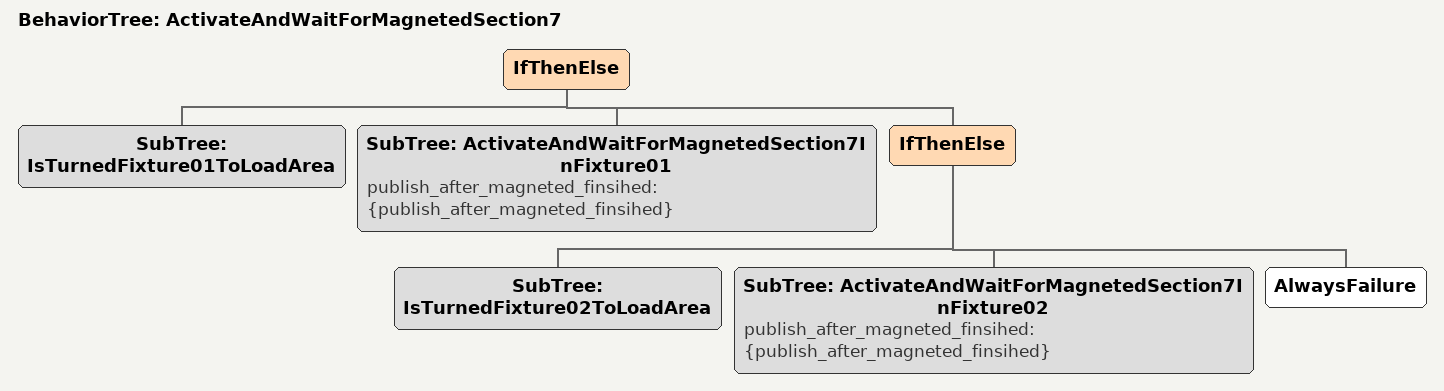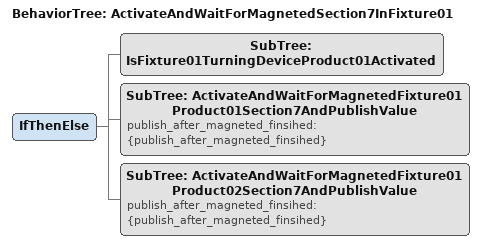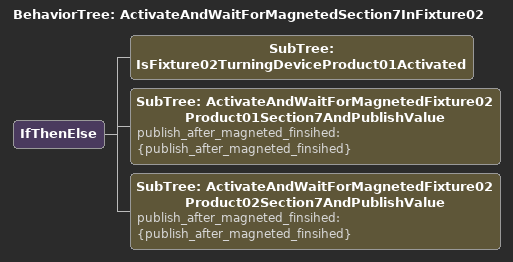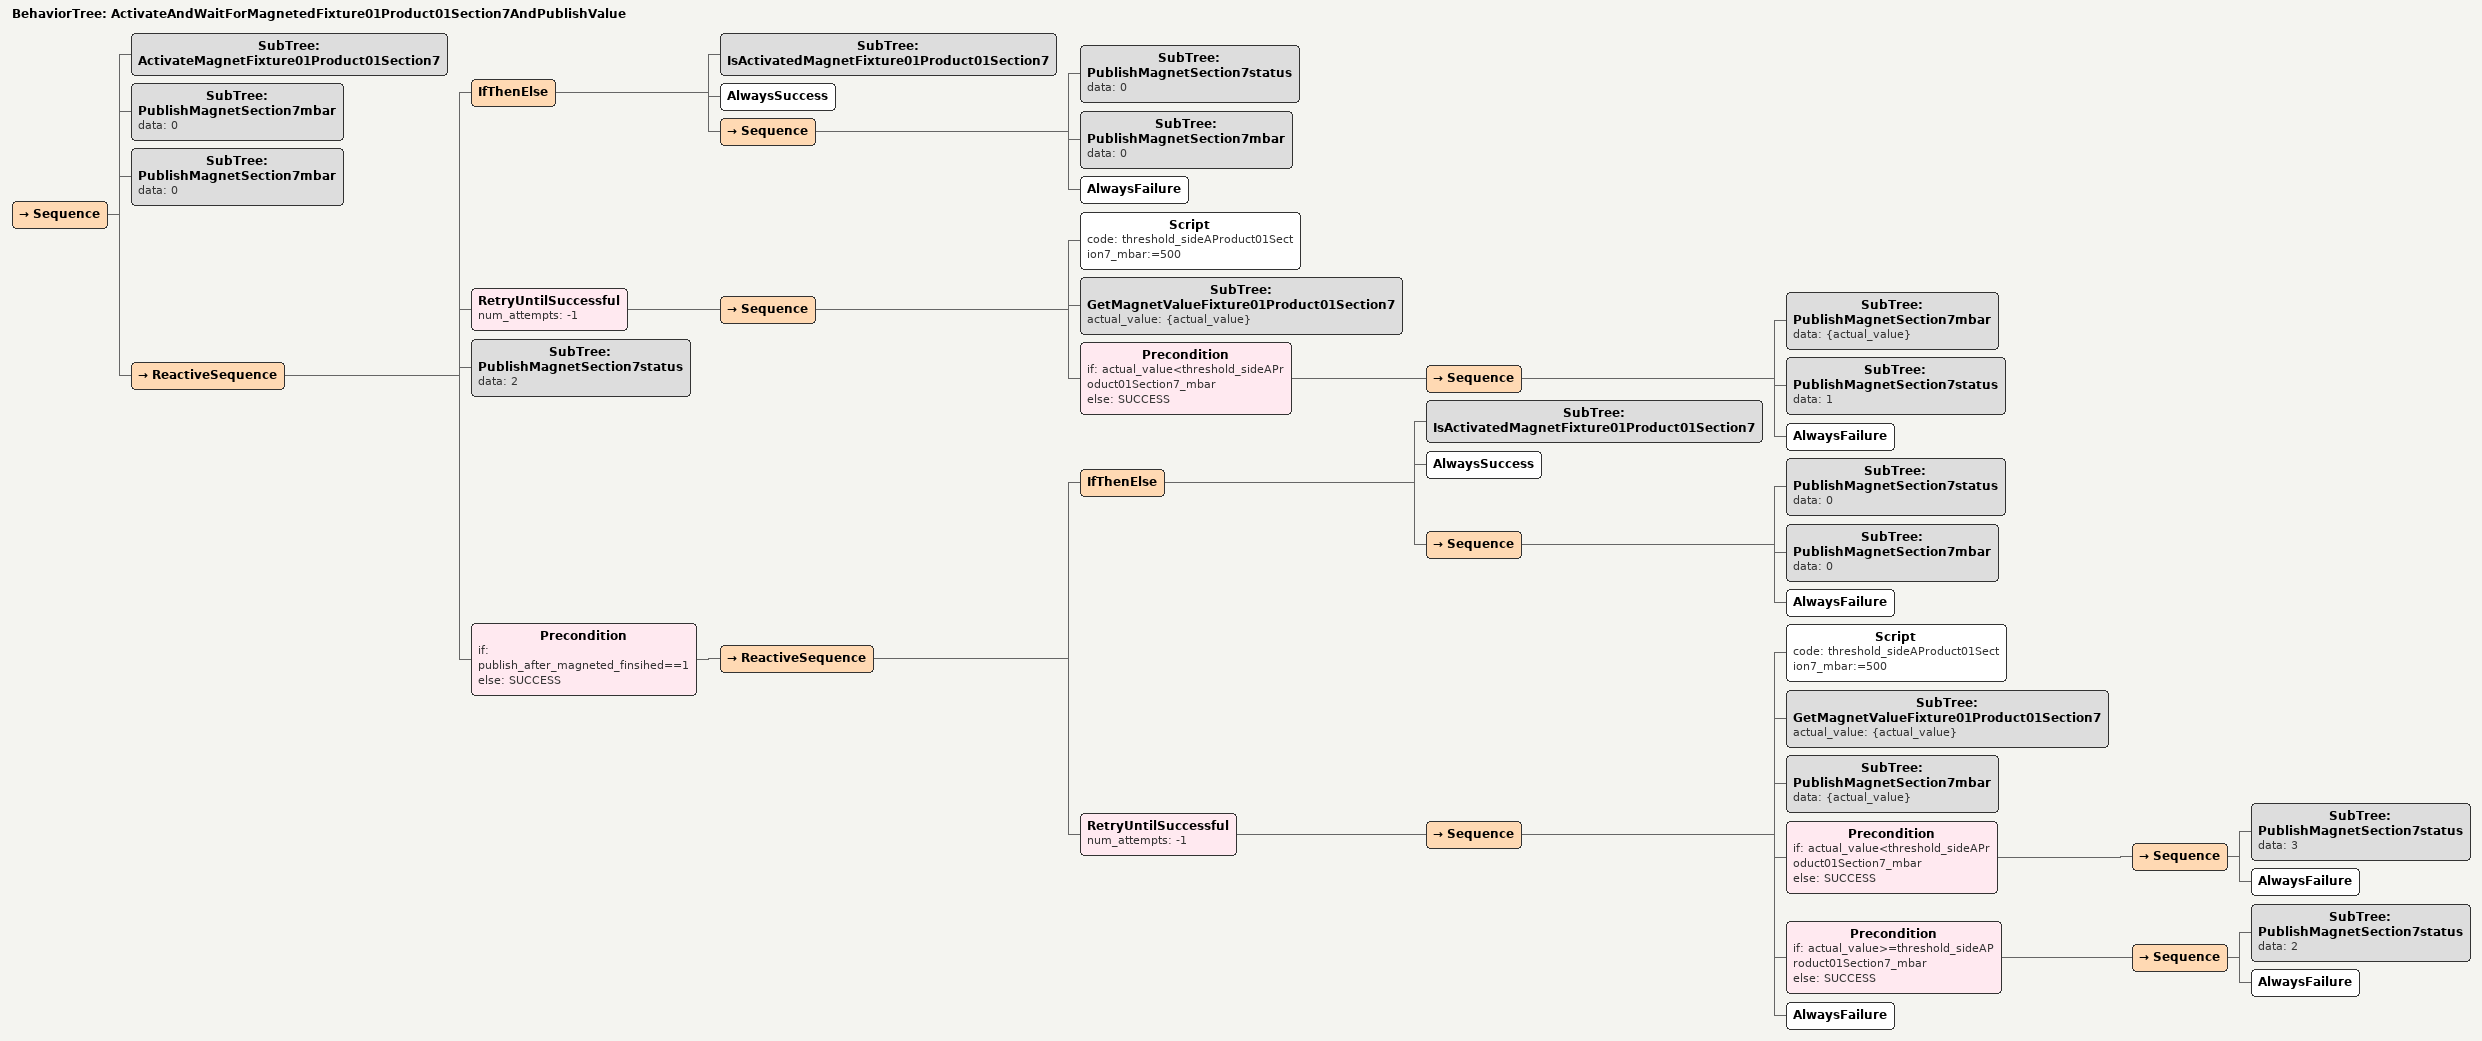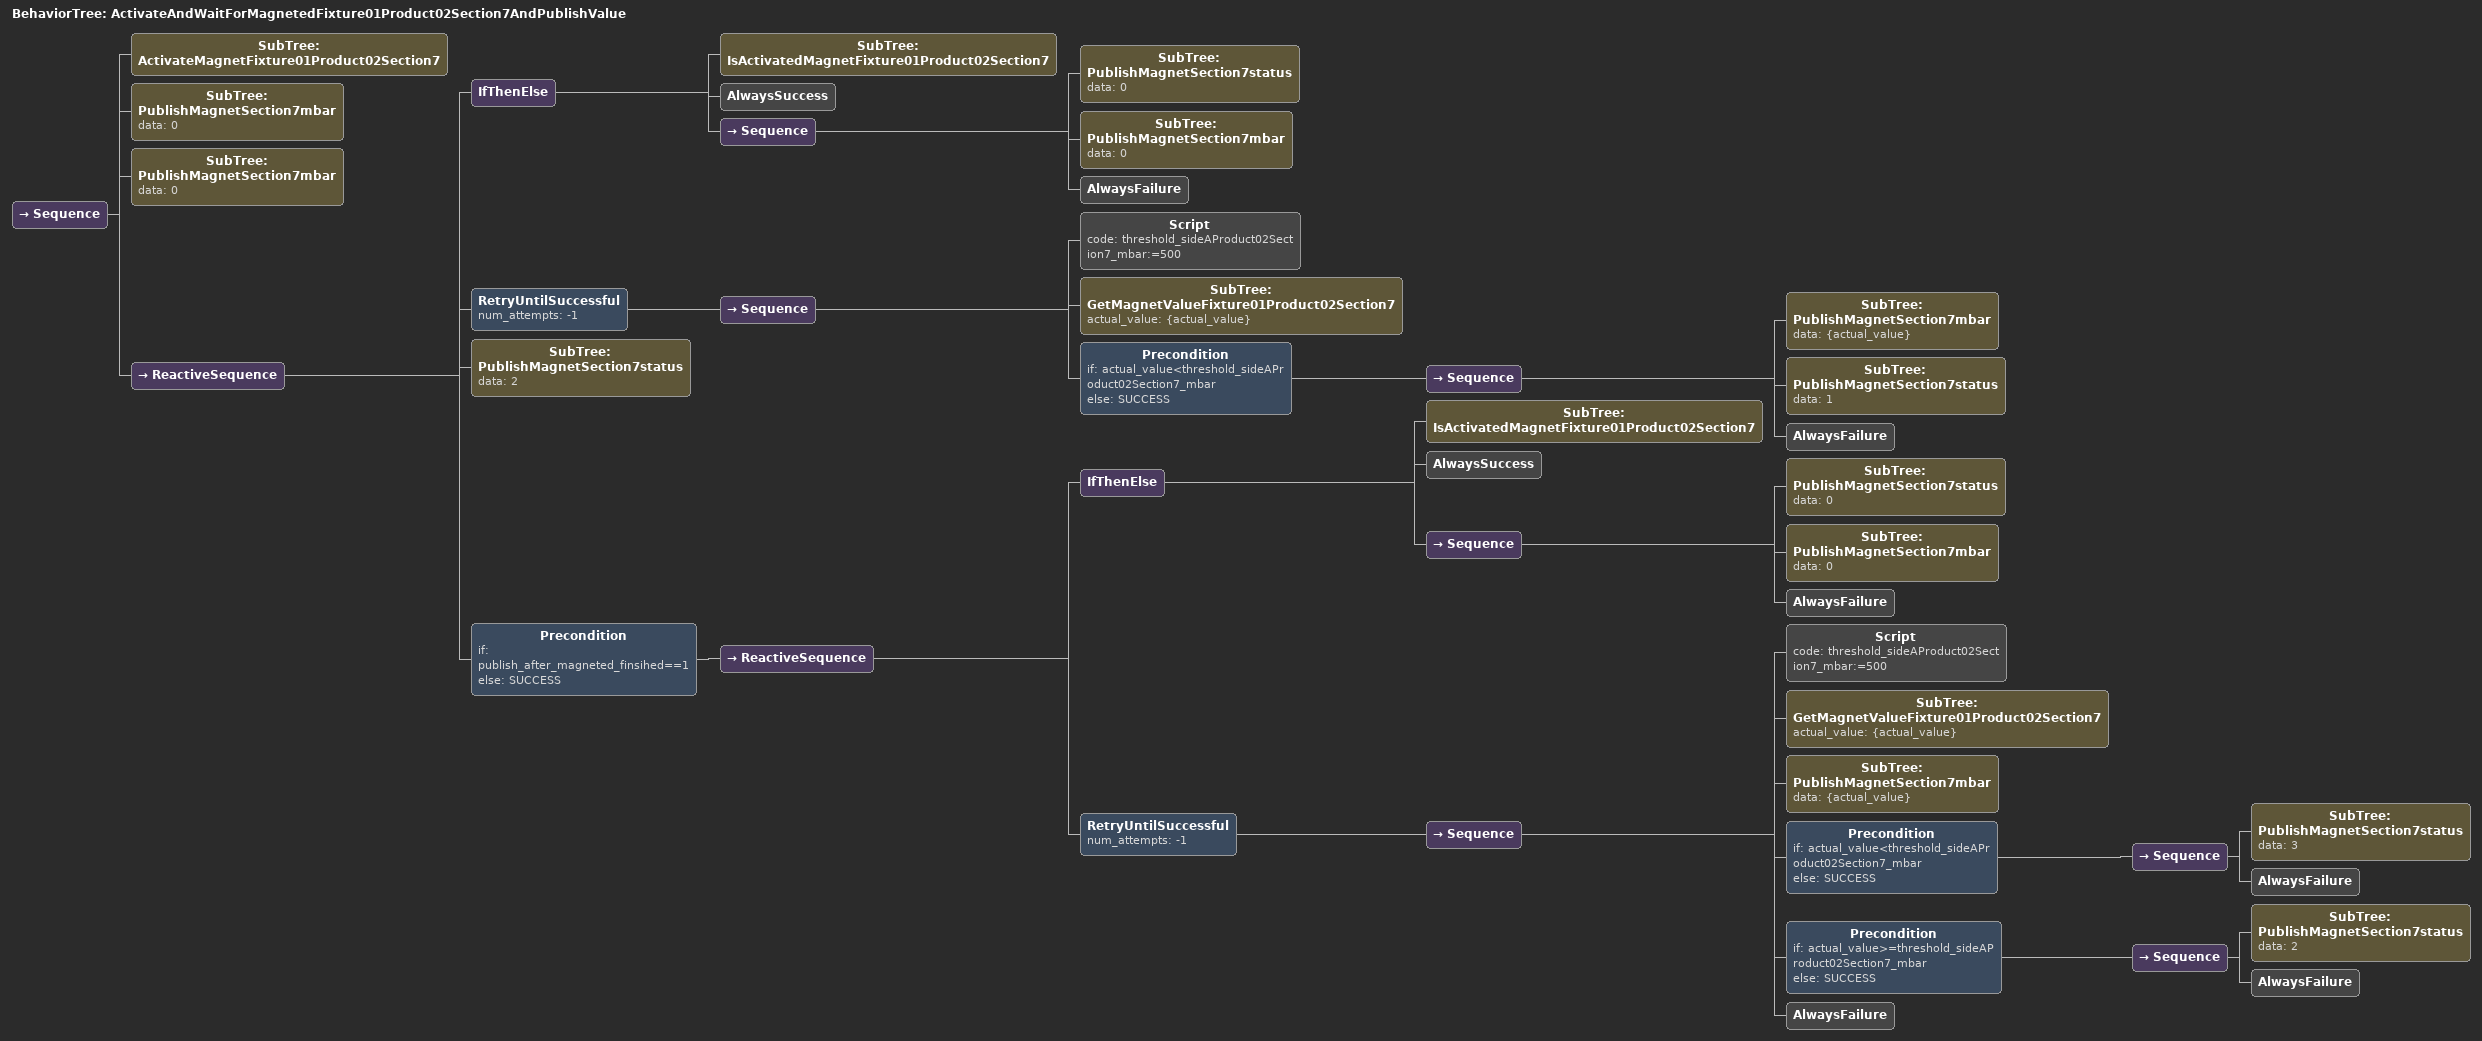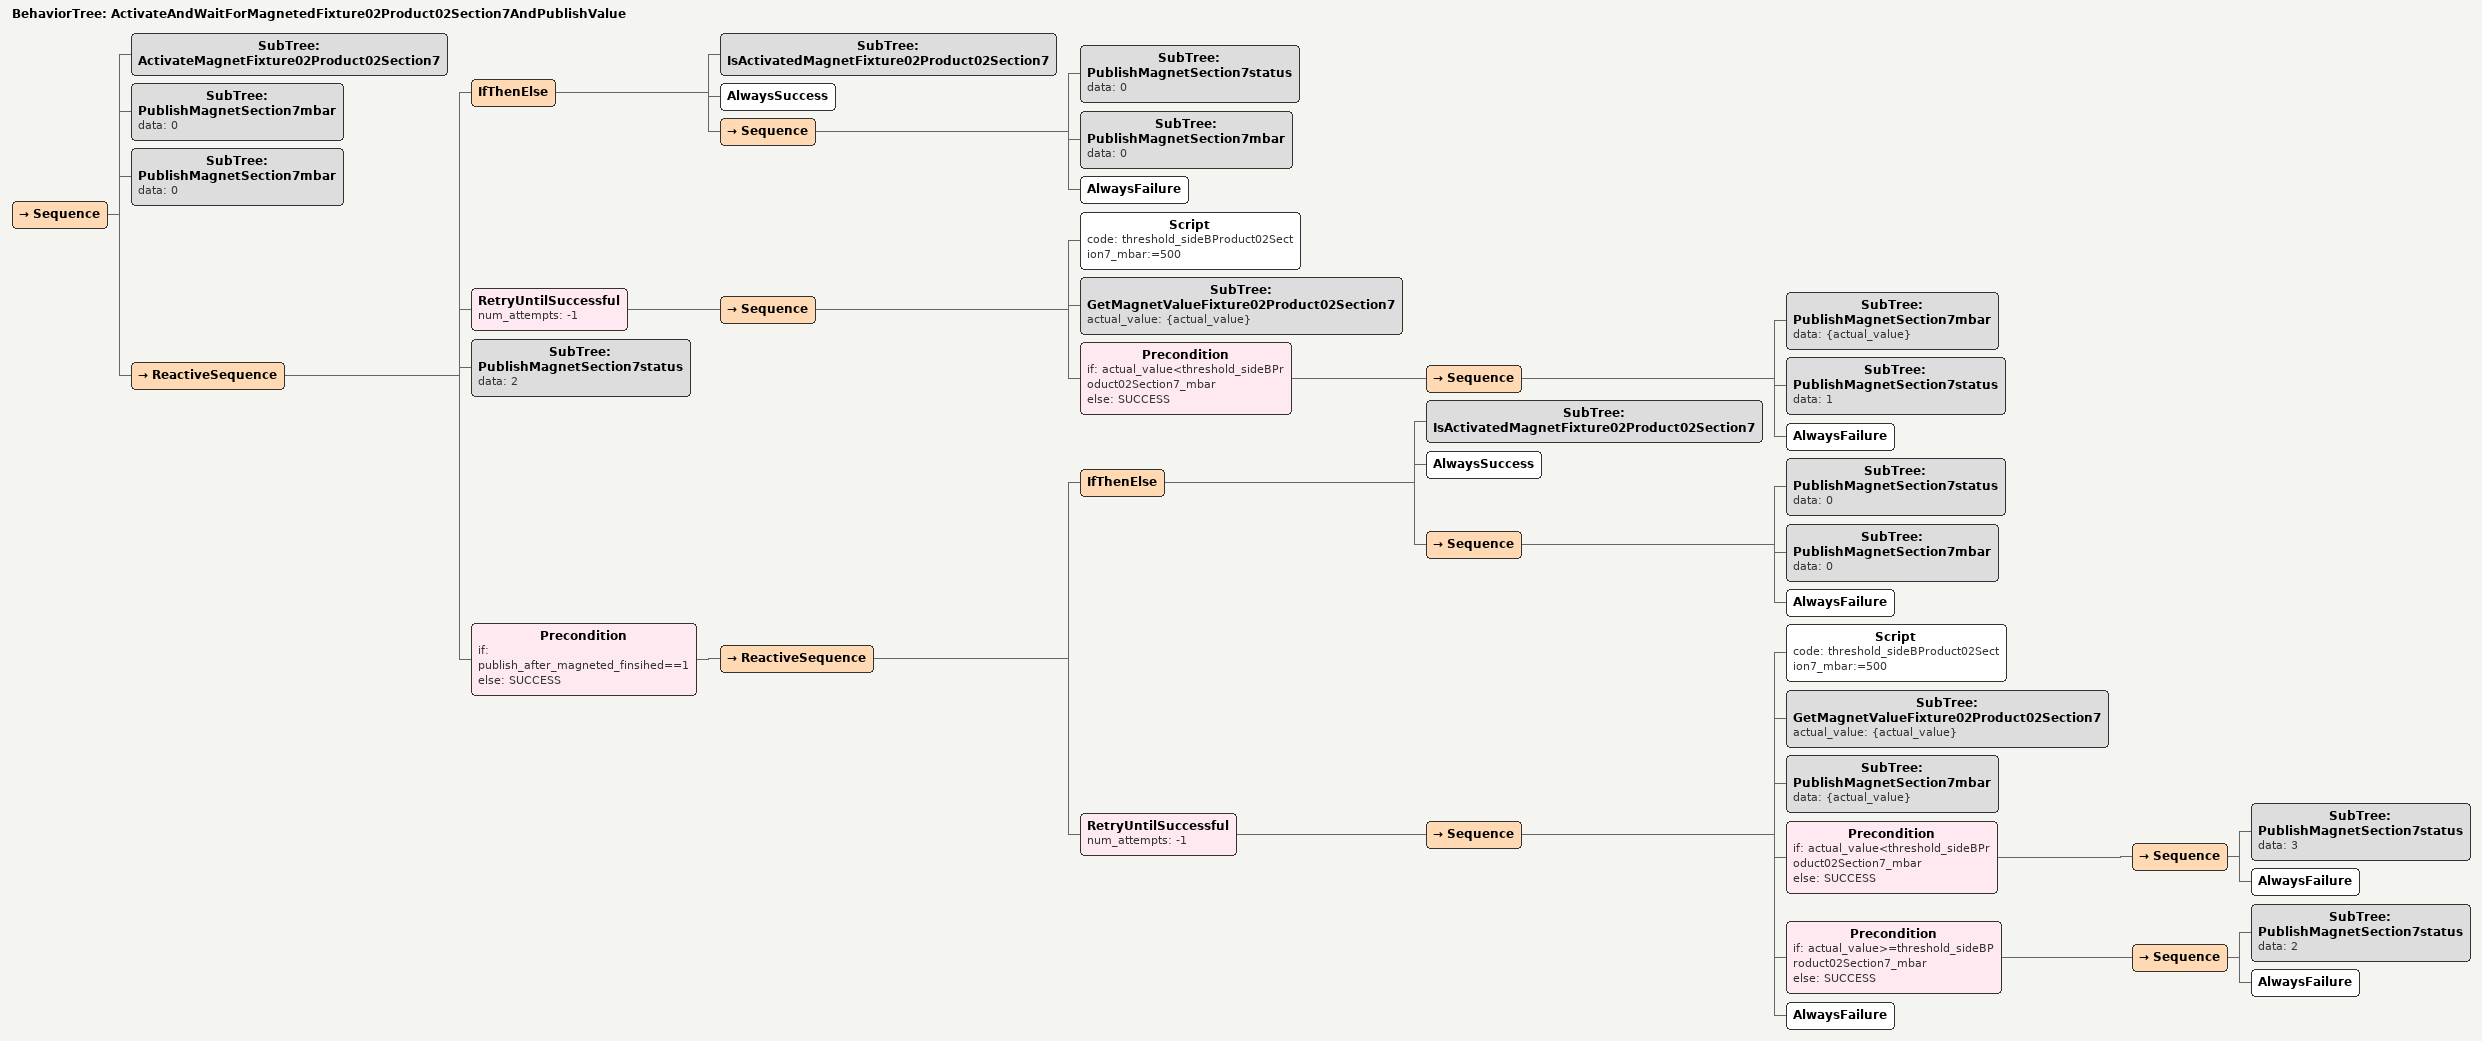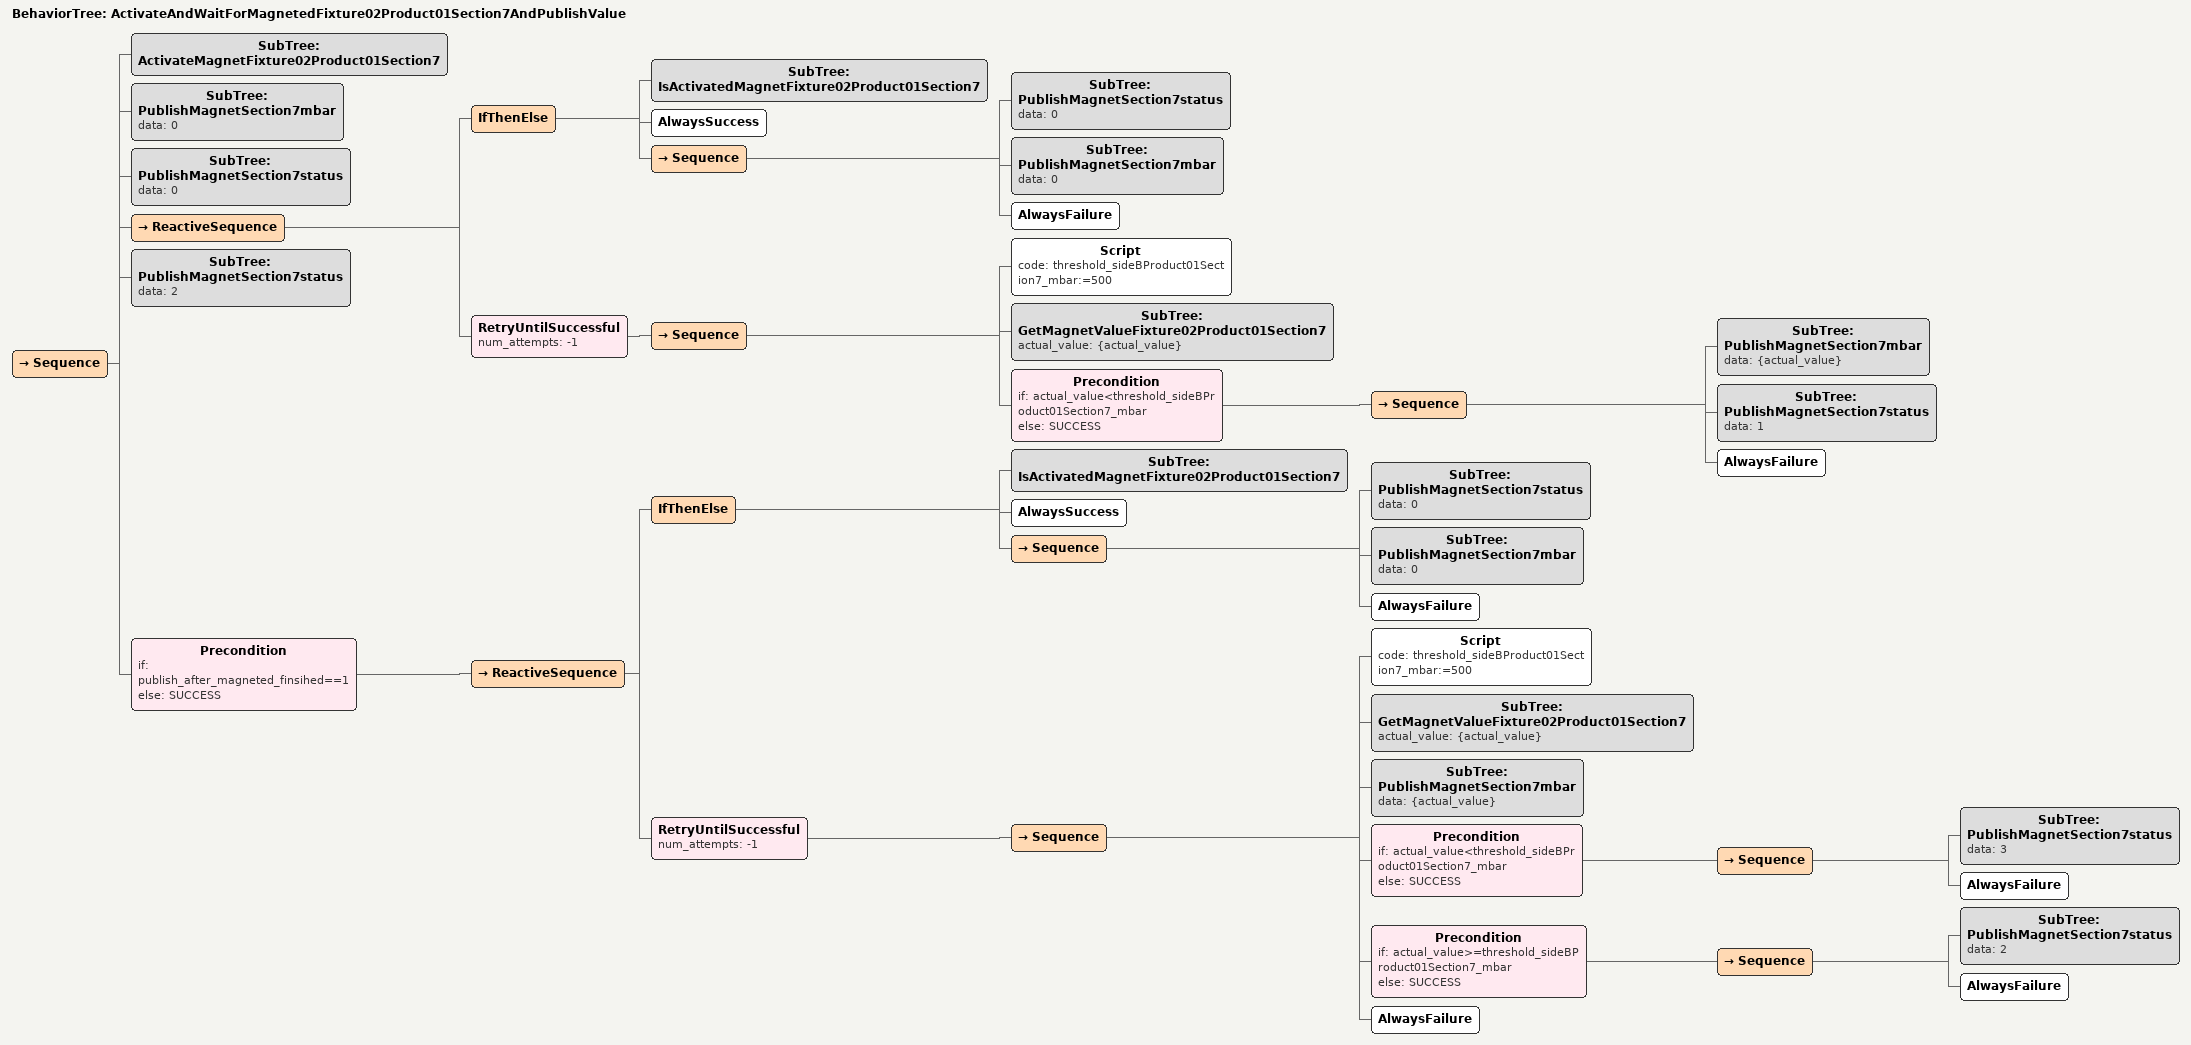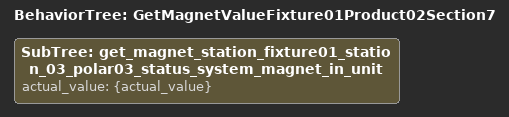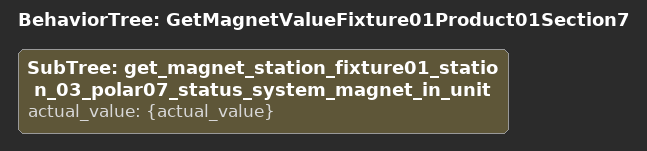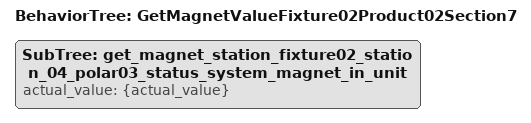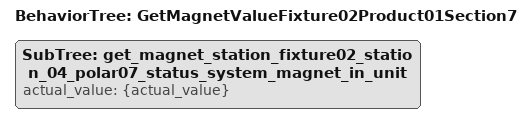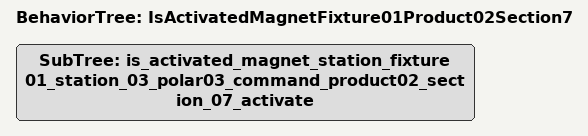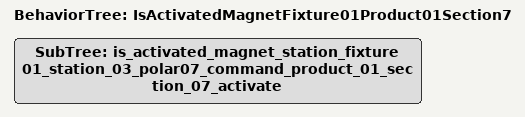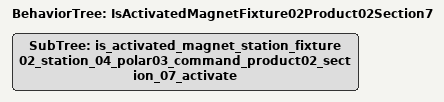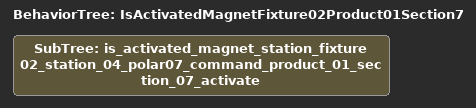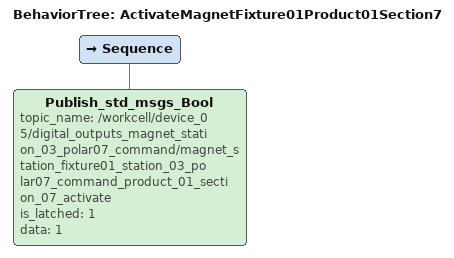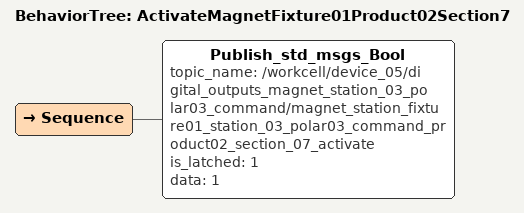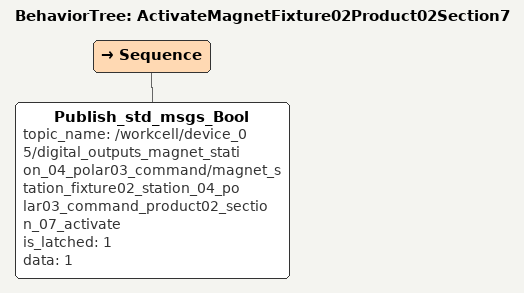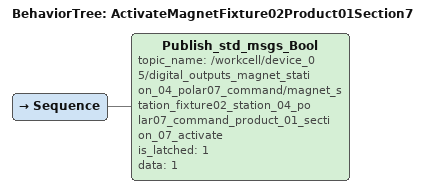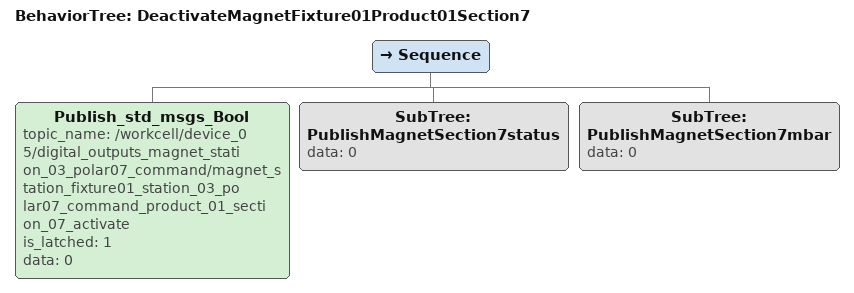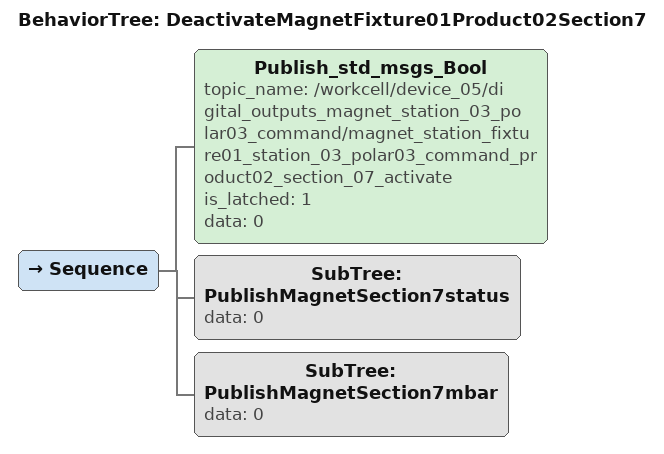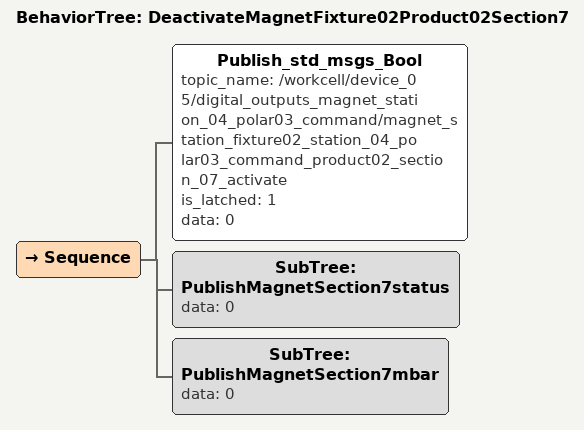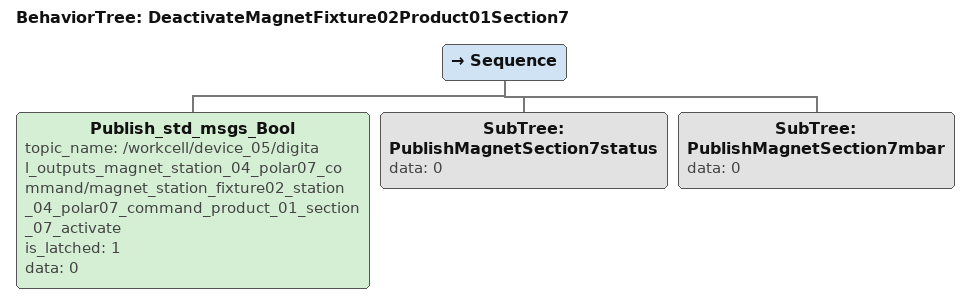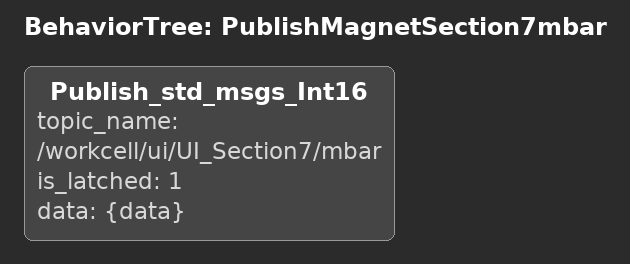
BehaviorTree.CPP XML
<BehaviorTree ID="ActivateAndWaitForMagnetedSection7">
   <IfThenElse>
    <SubTree ID="IsTurnedFixture01ToLoadArea"/>
    <SubTree ID="ActivateAndWaitForMagnetedSection7InFixture01" publish_after_magneted_finsihed="{publish_after_magneted_finsihed}"/>
    <IfThenElse>
      <SubTree ID="IsTurnedFixture02ToLoadArea"/>
      <SubTree ID="ActivateAndWaitForMagnetedSection7InFixture02" publish_after_magneted_finsihed="{publish_after_magneted_finsihed}"/>
      <AlwaysFailure/>
    </IfThenElse>
  </IfThenElse>
</BehaviorTree>

<BehaviorTree ID="ActivateAndWaitForMagnetedSection7InFixture01">
    <IfThenElse>
        <SubTree ID="IsFixture01TurningDeviceProduct01Activated"/>
        <SubTree ID="ActivateAndWaitForMagnetedFixture01Product01Section7AndPublishValue" publish_after_magneted_finsihed="{publish_after_magneted_finsihed}"/>
        <SubTree ID="ActivateAndWaitForMagnetedFixture01Product02Section7AndPublishValue" publish_after_magneted_finsihed="{publish_after_magneted_finsihed}"/>
    </IfThenElse>
</BehaviorTree>

<BehaviorTree ID="ActivateAndWaitForMagnetedSection7InFixture02">
    <IfThenElse>
        <SubTree ID="IsFixture02TurningDeviceProduct01Activated"/>
        <SubTree ID="ActivateAndWaitForMagnetedFixture02Product01Section7AndPublishValue" publish_after_magneted_finsihed="{publish_after_magneted_finsihed}"/>
        <SubTree ID="ActivateAndWaitForMagnetedFixture02Product02Section7AndPublishValue" publish_after_magneted_finsihed="{publish_after_magneted_finsihed}"/>
    </IfThenElse>
</BehaviorTree>

<BehaviorTree ID="ActivateAndWaitForMagnetedFixture01Product01Section7AndPublishValue">
    <Sequence>
        <SubTree ID="ActivateMagnetFixture01Product01Section7"/>
        <SubTree ID="PublishMagnetSection7mbar" data="0"/> <!-- add it when deactivating-->
        <SubTree ID="PublishMagnetSection7mbar" data="0"/>
        <ReactiveSequence>
            <IfThenElse>
                <SubTree ID="IsActivatedMagnetFixture01Product01Section7"/>
                <AlwaysSuccess/>
                <Sequence>
                    <SubTree ID="PublishMagnetSection7status" data="0"/>
                    <SubTree ID="PublishMagnetSection7mbar" data="0"/>
                    <AlwaysFailure/>
                </Sequence>
            </IfThenElse>

            <RetryUntilSuccessful num_attempts="-1">
                <Sequence>
                    <Script code="threshold_sideAProduct01Section7_mbar:=500"/>
                    <SubTree ID="GetMagnetValueFixture01Product01Section7" actual_value="{actual_value}"/>
                    <Precondition if="actual_value&lt;threshold_sideAProduct01Section7_mbar" else="SUCCESS">
                        <Sequence>
                            <SubTree ID="PublishMagnetSection7mbar" data="{actual_value}"/>
                            <SubTree ID="PublishMagnetSection7status" data="1"/>
                            <AlwaysFailure/>
                        </Sequence>
                    </Precondition>
                </Sequence>
            </RetryUntilSuccessful>
            <SubTree ID="PublishMagnetSection7status" data="2"/>
            <Precondition if="publish_after_magneted_finsihed==1" else="SUCCESS">
               <ReactiveSequence>
                    <IfThenElse>
                        <SubTree ID="IsActivatedMagnetFixture01Product01Section7"/>
                        <AlwaysSuccess/>
                        <Sequence>
                            <SubTree ID="PublishMagnetSection7status" data="0"/>
                            <SubTree ID="PublishMagnetSection7mbar" data="0"/>
                            <AlwaysFailure/>
                        </Sequence>
                    </IfThenElse>
                    <RetryUntilSuccessful num_attempts="-1">
                        <Sequence>
                            <Script code="threshold_sideAProduct01Section7_mbar:=500"/>
                            <SubTree ID="GetMagnetValueFixture01Product01Section7" actual_value="{actual_value}"/>
                            <SubTree ID="PublishMagnetSection7mbar" data="{actual_value}"/>
                            <Precondition if="actual_value&lt;threshold_sideAProduct01Section7_mbar" else="SUCCESS">
                                <Sequence>
                                    <SubTree ID="PublishMagnetSection7status" data="3"/>
                                    <AlwaysFailure/>
                                </Sequence>
                            </Precondition>
                            <Precondition if="actual_value>=threshold_sideAProduct01Section7_mbar" else="SUCCESS">
                                <Sequence>
                                    <SubTree ID="PublishMagnetSection7status" data="2"/>
                                    <AlwaysFailure/>
                                </Sequence>
                            </Precondition>
                            <AlwaysFailure/>
                        </Sequence>
                    </RetryUntilSuccessful>
                </ReactiveSequence>
            </Precondition>
        </ReactiveSequence>
    </Sequence>
</BehaviorTree>

<BehaviorTree ID="ActivateAndWaitForMagnetedFixture01Product02Section7AndPublishValue">
   <Sequence>
        <SubTree ID="ActivateMagnetFixture01Product02Section7"/>
        <SubTree ID="PublishMagnetSection7mbar" data="0"/> <!-- add it when deactivating-->
        <SubTree ID="PublishMagnetSection7mbar" data="0"/>
        <ReactiveSequence>
            <IfThenElse>
                <SubTree ID="IsActivatedMagnetFixture01Product02Section7"/>
                <AlwaysSuccess/>
                <Sequence>
                    <SubTree ID="PublishMagnetSection7status" data="0"/>
                    <SubTree ID="PublishMagnetSection7mbar" data="0"/>
                    <AlwaysFailure/>
                </Sequence>
            </IfThenElse>

            <RetryUntilSuccessful num_attempts="-1">
                <Sequence>
                    <Script code="threshold_sideAProduct02Section7_mbar:=500"/>
                    <SubTree ID="GetMagnetValueFixture01Product02Section7" actual_value="{actual_value}"/>
                    <Precondition if="actual_value&lt;threshold_sideAProduct02Section7_mbar" else="SUCCESS">
                        <Sequence>
                            <SubTree ID="PublishMagnetSection7mbar" data="{actual_value}"/>
                            <SubTree ID="PublishMagnetSection7status" data="1"/>
                            <AlwaysFailure/>
                        </Sequence>
                    </Precondition>
                </Sequence>
            </RetryUntilSuccessful>
            <SubTree ID="PublishMagnetSection7status" data="2"/>
            <Precondition if="publish_after_magneted_finsihed==1" else="SUCCESS">
                 <ReactiveSequence>
                    <IfThenElse>
                        <SubTree ID="IsActivatedMagnetFixture01Product02Section7"/>
                        <AlwaysSuccess/>
                        <Sequence>
                            <SubTree ID="PublishMagnetSection7status" data="0"/>
                            <SubTree ID="PublishMagnetSection7mbar" data="0"/>
                            <AlwaysFailure/>
                        </Sequence>
                    </IfThenElse>
                    <RetryUntilSuccessful num_attempts="-1">
                        <Sequence>
                            <Script code="threshold_sideAProduct02Section7_mbar:=500"/>
                            <SubTree ID="GetMagnetValueFixture01Product02Section7" actual_value="{actual_value}"/>
                            <SubTree ID="PublishMagnetSection7mbar" data="{actual_value}"/>
                            <Precondition if="actual_value&lt;threshold_sideAProduct02Section7_mbar" else="SUCCESS">
                                <Sequence>
                                    <SubTree ID="PublishMagnetSection7status" data="3"/>
                                    <AlwaysFailure/>
                                </Sequence>
                            </Precondition>
                            <Precondition if="actual_value>=threshold_sideAProduct02Section7_mbar" else="SUCCESS">
                                <Sequence>
                                    <SubTree ID="PublishMagnetSection7status" data="2"/>
                                    <AlwaysFailure/>
                                </Sequence>
                            </Precondition>
                            <AlwaysFailure/>
                        </Sequence>
                    </RetryUntilSuccessful>
                </ReactiveSequence>
            </Precondition>
        </ReactiveSequence>
    </Sequence>
</BehaviorTree>

<BehaviorTree ID="ActivateAndWaitForMagnetedFixture02Product02Section7AndPublishValue">
    <Sequence>
        <SubTree ID="ActivateMagnetFixture02Product02Section7"/>
        <SubTree ID="PublishMagnetSection7mbar" data="0"/> <!-- add it when deactivating-->
        <SubTree ID="PublishMagnetSection7mbar" data="0"/>
        <ReactiveSequence>
            <IfThenElse>
                <SubTree ID="IsActivatedMagnetFixture02Product02Section7"/>
                <AlwaysSuccess/>
                <Sequence>
                    <SubTree ID="PublishMagnetSection7status" data="0"/>
                    <SubTree ID="PublishMagnetSection7mbar" data="0"/>
                    <AlwaysFailure/>
                </Sequence>
            </IfThenElse>

            <RetryUntilSuccessful num_attempts="-1">
                <Sequence>
                    <Script code="threshold_sideBProduct02Section7_mbar:=500"/>
                    <SubTree ID="GetMagnetValueFixture02Product02Section7" actual_value="{actual_value}"/>
                    <Precondition if="actual_value&lt;threshold_sideBProduct02Section7_mbar" else="SUCCESS">
                        <Sequence>
                            <SubTree ID="PublishMagnetSection7mbar" data="{actual_value}"/>
                            <SubTree ID="PublishMagnetSection7status" data="1"/>
                            <AlwaysFailure/>
                        </Sequence>
                    </Precondition>
                </Sequence>
            </RetryUntilSuccessful>
            <SubTree ID="PublishMagnetSection7status" data="2"/>
            <Precondition if="publish_after_magneted_finsihed==1" else="SUCCESS">
                <ReactiveSequence>
                    <IfThenElse>
                        <SubTree ID="IsActivatedMagnetFixture02Product02Section7"/>
                        <AlwaysSuccess/>
                        <Sequence>
                            <SubTree ID="PublishMagnetSection7status" data="0"/>
                            <SubTree ID="PublishMagnetSection7mbar" data="0"/>
                            <AlwaysFailure/>
                        </Sequence>
                    </IfThenElse>
                    <RetryUntilSuccessful num_attempts="-1">
                        <Sequence>
                            <Script code="threshold_sideBProduct02Section7_mbar:=500"/>
                            <SubTree ID="GetMagnetValueFixture02Product02Section7" actual_value="{actual_value}"/>
                            <SubTree ID="PublishMagnetSection7mbar" data="{actual_value}"/>
                            <Precondition if="actual_value&lt;threshold_sideBProduct02Section7_mbar" else="SUCCESS">
                                <Sequence>
                                    <SubTree ID="PublishMagnetSection7status" data="3"/>
                                    <AlwaysFailure/>
                                </Sequence>
                            </Precondition>
                            <Precondition if="actual_value>=threshold_sideBProduct02Section7_mbar" else="SUCCESS">
                                <Sequence>
                                    <SubTree ID="PublishMagnetSection7status" data="2"/>
                                    <AlwaysFailure/>
                                </Sequence>
                            </Precondition>
                            <AlwaysFailure/>
                        </Sequence>
                    </RetryUntilSuccessful>
                </ReactiveSequence>
            </Precondition>
        </ReactiveSequence>
    </Sequence>
</BehaviorTree>

<BehaviorTree ID="ActivateAndWaitForMagnetedFixture02Product01Section7AndPublishValue">
    <Sequence>
        <SubTree ID="ActivateMagnetFixture02Product01Section7"/>
        <SubTree ID="PublishMagnetSection7mbar" data="0"/> <!-- add it when deactivating-->
        <SubTree ID="PublishMagnetSection7status" data="0"/>
        <ReactiveSequence>
            <IfThenElse>
                <SubTree ID="IsActivatedMagnetFixture02Product01Section7"/>
                <AlwaysSuccess/>
                <Sequence>
                    <SubTree ID="PublishMagnetSection7status" data="0"/>
                    <SubTree ID="PublishMagnetSection7mbar" data="0"/>
                    <AlwaysFailure/>
                </Sequence>
            </IfThenElse>

            <RetryUntilSuccessful num_attempts="-1">
                <Sequence>
                    <Script code="threshold_sideBProduct01Section7_mbar:=500"/>
                    <SubTree ID="GetMagnetValueFixture02Product01Section7" actual_value="{actual_value}"/>
                    <Precondition if="actual_value&lt;threshold_sideBProduct01Section7_mbar" else="SUCCESS">
                        <Sequence>
                            <SubTree ID="PublishMagnetSection7mbar" data="{actual_value}"/>
                            <SubTree ID="PublishMagnetSection7status" data="1"/>
                            <AlwaysFailure/>
                        </Sequence>
                    </Precondition>
                </Sequence>
            </RetryUntilSuccessful>
        </ReactiveSequence>
        <SubTree ID="PublishMagnetSection7status" data="2"/>
        <Precondition if="publish_after_magneted_finsihed==1" else="SUCCESS">
            <ReactiveSequence>
                <IfThenElse>
                    <SubTree ID="IsActivatedMagnetFixture02Product01Section7"/>
                    <AlwaysSuccess/>
                    <Sequence>
                        <SubTree ID="PublishMagnetSection7status" data="0"/>
                        <SubTree ID="PublishMagnetSection7mbar" data="0"/>
                        <AlwaysFailure/>
                    </Sequence>
                </IfThenElse>
                <RetryUntilSuccessful num_attempts="-1">
                    <Sequence>
                        <Script code="threshold_sideBProduct01Section7_mbar:=500"/>
                        <SubTree ID="GetMagnetValueFixture02Product01Section7" actual_value="{actual_value}"/>
                        <SubTree ID="PublishMagnetSection7mbar" data="{actual_value}"/>
                        <Precondition if="actual_value&lt;threshold_sideBProduct01Section7_mbar" else="SUCCESS">
                            <Sequence>
                                <SubTree ID="PublishMagnetSection7status" data="3"/>
                                <AlwaysFailure/>
                            </Sequence>
                        </Precondition>
                        <Precondition if="actual_value>=threshold_sideBProduct01Section7_mbar" else="SUCCESS">
                            <Sequence>
                                <SubTree ID="PublishMagnetSection7status" data="2"/>
                                <AlwaysFailure/>
                            </Sequence>
                        </Precondition>
                        <AlwaysFailure/>
                    </Sequence>
                </RetryUntilSuccessful>
            </ReactiveSequence>
        </Precondition>
    </Sequence>
</BehaviorTree>

<BehaviorTree ID="GetMagnetValueFixture01Product02Section7">
    <SubTree ID="get_magnet_station_fixture01_station_03_polar03_status_system_magnet_in_unit" actual_value="{actual_value}"/>
</BehaviorTree>

<BehaviorTree ID="GetMagnetValueFixture01Product01Section7">
    <SubTree ID="get_magnet_station_fixture01_station_03_polar07_status_system_magnet_in_unit" actual_value="{actual_value}"/>
</BehaviorTree>

<BehaviorTree ID="GetMagnetValueFixture02Product02Section7">
    <SubTree ID="get_magnet_station_fixture02_station_04_polar03_status_system_magnet_in_unit" actual_value="{actual_value}"/>
</BehaviorTree>

<BehaviorTree ID="GetMagnetValueFixture02Product01Section7">
    <SubTree ID="get_magnet_station_fixture02_station_04_polar07_status_system_magnet_in_unit" actual_value="{actual_value}"/>
</BehaviorTree>

<BehaviorTree ID="IsActivatedMagnetFixture01Product02Section7">
    <SubTree ID="is_activated_magnet_station_fixture01_station_03_polar03_command_product02_section_07_activate"/>
</BehaviorTree>

<BehaviorTree ID="IsActivatedMagnetFixture01Product01Section7">
    <SubTree ID="is_activated_magnet_station_fixture01_station_03_polar07_command_product_01_section_07_activate"/>
</BehaviorTree>

<BehaviorTree ID="IsActivatedMagnetFixture02Product02Section7">
    <SubTree ID="is_activated_magnet_station_fixture02_station_04_polar03_command_product02_section_07_activate"/>
</BehaviorTree>

<BehaviorTree ID="IsActivatedMagnetFixture02Product01Section7">
    <SubTree ID="is_activated_magnet_station_fixture02_station_04_polar07_command_product_01_section_07_activate"/>
</BehaviorTree>

<BehaviorTree ID="ActivateMagnetFixture01Product01Section7">
    <Sequence>
        <Publish_std_msgs_Bool topic_name="/workcell/device_05/digital_outputs_magnet_station_03_polar07_command/magnet_station_fixture01_station_03_polar07_command_product_01_section_07_activate" is_latched="1" data="1"/>
    </Sequence>
</BehaviorTree>

<BehaviorTree ID="ActivateMagnetFixture01Product02Section7">
    <Sequence>
        <Publish_std_msgs_Bool topic_name="/workcell/device_05/digital_outputs_magnet_station_03_polar03_command/magnet_station_fixture01_station_03_polar03_command_product02_section_07_activate" is_latched="1" data="1"/>
    </Sequence>
</BehaviorTree>

<BehaviorTree ID="ActivateMagnetFixture02Product02Section7">
<Sequence>
  <Publish_std_msgs_Bool topic_name="/workcell/device_05/digital_outputs_magnet_station_04_polar03_command/magnet_station_fixture02_station_04_polar03_command_product02_section_07_activate" is_latched="1" data="1"/>
</Sequence>
</BehaviorTree>

<BehaviorTree ID="ActivateMagnetFixture02Product01Section7">
    <Sequence>
        <Publish_std_msgs_Bool topic_name="/workcell/device_05/digital_outputs_magnet_station_04_polar07_command/magnet_station_fixture02_station_04_polar07_command_product_01_section_07_activate" is_latched="1" data="1"/>
    </Sequence>
</BehaviorTree>

<BehaviorTree ID="DeactivateMagnetFixture01Product01Section7">
      <Sequence>
          <Publish_std_msgs_Bool topic_name="/workcell/device_05/digital_outputs_magnet_station_03_polar07_command/magnet_station_fixture01_station_03_polar07_command_product_01_section_07_activate" is_latched="1" data="0"/>
          <SubTree ID="PublishMagnetSection7status" data="0"/>
          <SubTree ID="PublishMagnetSection7mbar" data="0"/>
      </Sequence>
</BehaviorTree>

<BehaviorTree ID="DeactivateMagnetFixture01Product02Section7">
      <Sequence>
          <Publish_std_msgs_Bool topic_name="/workcell/device_05/digital_outputs_magnet_station_03_polar03_command/magnet_station_fixture01_station_03_polar03_command_product02_section_07_activate" is_latched="1" data="0"/>
          <SubTree ID="PublishMagnetSection7status" data="0"/>
          <SubTree ID="PublishMagnetSection7mbar" data="0"/>
      </Sequence>
</BehaviorTree>

<BehaviorTree ID="DeactivateMagnetFixture02Product02Section7">
    <Sequence>
        <Publish_std_msgs_Bool topic_name="/workcell/device_05/digital_outputs_magnet_station_04_polar03_command/magnet_station_fixture02_station_04_polar03_command_product02_section_07_activate" is_latched="1" data="0"/>
        <SubTree ID="PublishMagnetSection7status" data="0"/>
        <SubTree ID="PublishMagnetSection7mbar" data="0"/>
    </Sequence>
</BehaviorTree>

<BehaviorTree ID="DeactivateMagnetFixture02Product01Section7">
    <Sequence>
        <Publish_std_msgs_Bool topic_name="/workcell/device_05/digital_outputs_magnet_station_04_polar07_command/magnet_station_fixture02_station_04_polar07_command_product_01_section_07_activate" is_latched="1" data="0"/>
        <SubTree ID="PublishMagnetSection7status" data="0"/>
        <SubTree ID="PublishMagnetSection7mbar" data="0"/>
    </Sequence>
</BehaviorTree>

<BehaviorTree ID="PublishMagnetSection7mbar">
    <Publish_std_msgs_Int16 topic_name="/workcell/ui/UI_Section7/mbar" is_latched="1" data="{data}"/>
</BehaviorTree>
